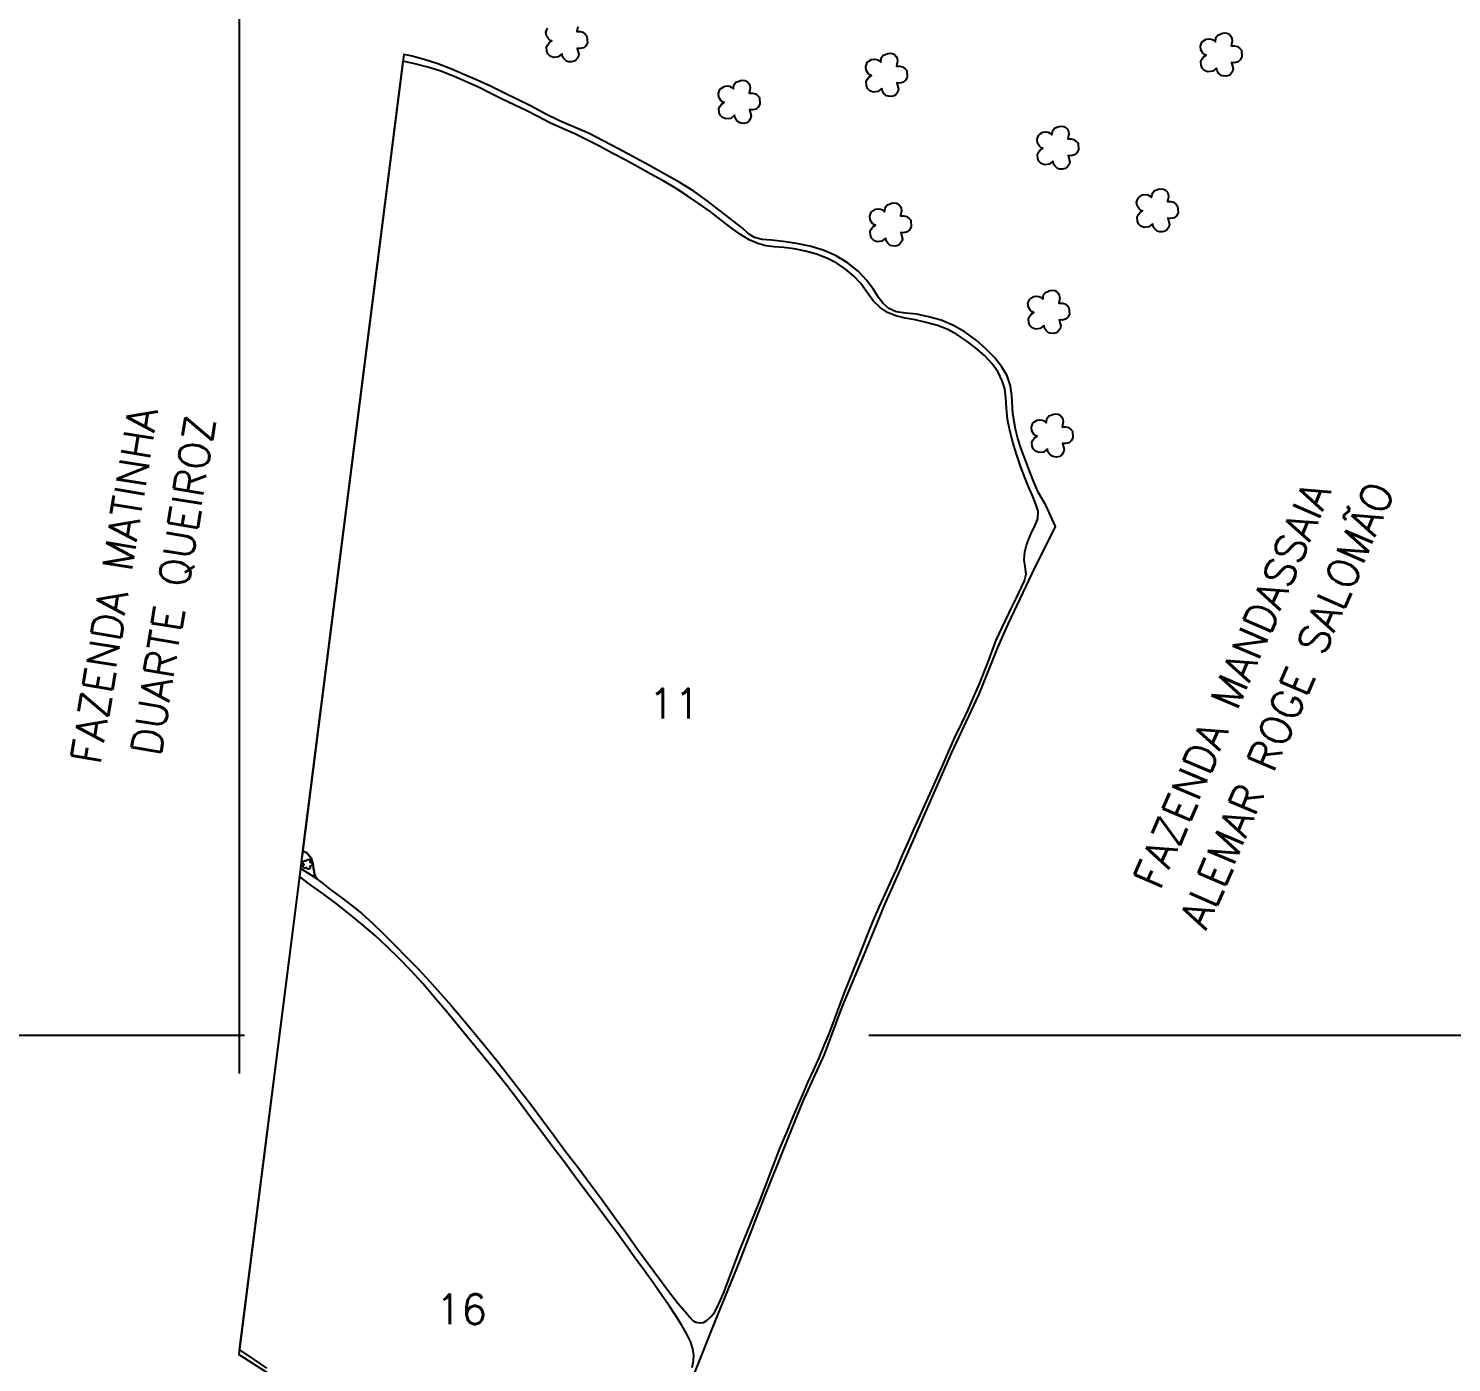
# Model space of a CAD drawing. Extents: x 727942 to 730042, y 7814028 to 7816998.
# Drawn here: x 728559 to 729175, y 7814808 to 7815386 of the extents above; entities that cross this region are included whole.
import ezdxf

# ---------------------------------------------------------------- set-up
doc = ezdxf.new("R2010")
doc.units = 0
doc.header["$MEASUREMENT"] = 0
doc.linetypes.add('CONTINUO', pattern=[0])
for name, color, linetype in [('01140001346', 1, 'Continuous'), ('01140001346011', 5, 'Continuous'), ('01140001346016', 5, 'Continuous'), ('_SIMBOLO ARVORE', 118, 'Continuous'), ('ARVORES', 3, 'Continuous'), ('TEXTO CONFORNTANTES', 7, 'Continuous'), ('TEXTO_NUN_TAL', 7, 'Continuous')]:
    doc.layers.add(name, color=color, linetype=linetype)
doc.styles.add('Simplex', font='simplex.shx')

msp = doc.modelspace()

# ---------------------------------------------------------------- linework, layer by layer
at = {"color": 8}
for p, q in [((728650, 7814933.31), (728650, 7816264.06)), ((728041.6, 7814950), (728652.12, 7814950)), ((728922.79, 7814950), (729941.6, 7814950))]:
    msp.add_line(p, q, dxfattribs=at)
at = {"layer": '01140001346'}
msp.add_lwpolyline([(728847.37, 7814803.72), (728856.73, 7814827.21), (728866.87, 7814852.06), (728877.61, 7814879.77), (728886.69, 7814902.48), (728894.28, 7814921.05), (728903.65, 7814941.63), (728911.48, 7814962.57), (728920.73, 7814984.82), (728929.69, 7815006.71), (728939.24, 7815028.06), (728948.91, 7815050.12), (728958.64, 7815072.25), (728970.67, 7815097.81), (728978.69, 7815118.11), (728983.25, 7815128.18), (728993.63, 7815150.18), (729003.77, 7815170.54), (728999.5, 7815179.81), (728996.21, 7815185.38), (728994.49, 7815189.47), (728992.58, 7815194.24), (728990.68, 7815199.3), (728988.93, 7815204.26), (728987.45, 7815208.74), (728986.39, 7815212.67), (728985.29, 7815219.57), (728984.84, 7815227.19), (728984.25, 7815231.53), (728982.77, 7815235.83), (728980.38, 7815239.96), (728977.25, 7815243.78), (728973.55, 7815247.54), (728969.4, 7815251.35), (728964.63, 7815254.76), (728959.47, 7815257.72), (728954.12, 7815260.01), (728948.73, 7815261.5), (728943.58, 7815262.57), (728938.8, 7815263.08), (728934.72, 7815263.59), (728931.45, 7815265.04), (728929.03, 7815267.22), (728927.02, 7815269.89), (728924.78, 7815273.29), (728921.91, 7815277.16), (728918.29, 7815281.04), (728913.86, 7815284.65), (728908.72, 7815287.82), (728903.07, 7815290.34), (728897.22, 7815292.12), (728891.44, 7815293.27), (728885.75, 7815294.05), (728880.63, 7815294.62), (728876.54, 7815295.04), (728873.28, 7815295.77), (728870.72, 7815297.49), (728867.86, 7815299.96), (728863.61, 7815303.36), (728858.36, 7815307.39), (728852.77, 7815311.69), (728846.92, 7815315.91), (728840.67, 7815319.81), (728827.44, 7815327.26), (728814.32, 7815334.35), (728801.53, 7815340.97), (728788.73, 7815346.49), (728782.52, 7815349.51), (728776.44, 7815352.73), (728764.53, 7815358.55), (728758.77, 7815361.42), (728753.01, 7815364.11), (728747.3, 7815366.55), (728741.64, 7815368.91), (728735.98, 7815371.08), (728730.11, 7815372.99), (728724.31, 7815374.54), (728721.23, 7815375.22), (728649.66, 7814811.56), (728652.04, 7814810.03), (728668.52, 7814799.48)], dxfattribs=at)
at = {"layer": '01140001346011'}
msp.add_lwpolyline([(728720.87, 7815372.36), (728677.38, 7815029.88), (728679.23, 7815029.02), (728681.14, 7815026.8), (728681.99, 7815023.75), (728682.13, 7815022.26), (728682.34, 7815020.98), (728682.57, 7815019.62), (728683.01, 7815018.6), (728683.64, 7815017.81), (728684.25, 7815017.22), (728684.8, 7815016.75), (728686.5, 7815015.45), (728688.65, 7815013.76), (728691.82, 7815011.42), (728695.14, 7815008.92), (728698.78, 7815006.11), (728703.04, 7815002.67), (728707.69, 7814998.56), (728712.5, 7814993.87), (728717.45, 7814988.93), (728722.46, 7814983.82), (728727.61, 7814978.66), (728732.44, 7814973.38), (728737.15, 7814968.1), (728741.86, 7814962.72), (728746.69, 7814957.08), (728751.55, 7814951.16), (728756.53, 7814945.15), (728761.5, 7814938.99), (728766.46, 7814932.7), (728771.41, 7814926.28), (728776.43, 7814919.75), (728781.38, 7814913.09), (728786.39, 7814906.33), (728791.53, 7814899.46), (728796.76, 7814892.55), (728801.97, 7814885.59), (728807.17, 7814878.61), (728812.32, 7814871.55), (728817.38, 7814864.54), (728822.25, 7814857.63), (728827.04, 7814851.11), (728836.16, 7814838.87), (728840.08, 7814833.84), (728843.05, 7814830.27), (728845.22, 7814827.7), (728846.57, 7814826.34), (728847.81, 7814825.61), (728849.38, 7814825.24), (728851.14, 7814825.46), (728852.78, 7814826.4), (728854.38, 7814827.87), (728855.85, 7814829.71), (728857.03, 7814831.9), (728858.35, 7814834.74), (728859.9, 7814838.4), (728863.3, 7814847.21), (728866.77, 7814856.43), (728870.06, 7814864.61), (728875.7, 7814878.42), (728881.53, 7814893.6), (728884.25, 7814900.86), (728887.54, 7814908.54), (728889.59, 7814913.58), (728891.85, 7814918.86), (728894.16, 7814924.29), (728896.4, 7814929.49), (728898.77, 7814934.7), (728901.24, 7814940.09), (728903.53, 7814945.45), (728905.68, 7814950.6), (728907.67, 7814955.93), (728909.78, 7814961.79), (728912.19, 7814968.09), (728914.79, 7814974.59), (728917.36, 7814981.08), (728919.82, 7814987.18), (728922.13, 7814993.12), (728924.59, 7814999.16), (728927.34, 7815005.42), (728930.01, 7815011.46), (728932.54, 7815016.93), (728934.97, 7815022.15), (728937.34, 7815027.7), (728939.85, 7815033.52), (728942.38, 7815039.1), (728944.65, 7815044.27), (728946.96, 7815049.36), (728949.46, 7815054.81), (728954.7, 7815066.76), (728957.31, 7815072.81), (728960.09, 7815079.01), (728963.08, 7815085.29), (728965.84, 7815090.99), (728967.93, 7815095.75), (728970.87, 7815102.37), (728974.4, 7815111.36), (728977.99, 7815121.23), (728984.78, 7815135.5), (728986.83, 7815139.64), (728989.02, 7815144.24), (728990.24, 7815146.92), (728990.99, 7815149.86), (728990.6, 7815153.23), (728990.16, 7815156.11), (728990.43, 7815159.5), (728991.14, 7815162.39), (728992.07, 7815164.82), (728993.47, 7815168.15), (728994.31, 7815169.81), (728995.48, 7815172.39), (728996.1, 7815173.97), (728996.21, 7815177.25), (728995.28, 7815180.22), (728993.62, 7815184.31), (728992.22, 7815187.48), (728990.47, 7815191.79), (728988.56, 7815196.75), (728986.79, 7815201.86), (728985.3, 7815207.05), (728983.98, 7815212.12), (728983, 7815217.04), (728982.49, 7815221.78), (728982.21, 7815226.27), (728981.75, 7815230.26), (728980.69, 7815233.74), (728978.91, 7815237.41), (728976.26, 7815241.08), (728972.94, 7815244.68), (728969.04, 7815248.06), (728964.92, 7815251.13), (728961.03, 7815253.84), (728957.02, 7815255.98), (728952.6, 7815257.67), (728947.72, 7815259.05), (728942.91, 7815260.08), (728938.54, 7815260.9), (728934.53, 7815261.87), (728930.9, 7815263.26), (728927.68, 7815265.44), (728924.77, 7815268.39), (728922.14, 7815272.06), (728919.33, 7815275.84), (728916.19, 7815279.25), (728912.74, 7815282.14), (728908.9, 7815284.71), (728904.64, 7815286.93), (728900.1, 7815288.67), (728895.34, 7815289.95), (728890.52, 7815290.89), (728885.93, 7815291.49), (728881.85, 7815291.77), (728878.24, 7815292.29), (728874.64, 7815293.23), (728870.94, 7815294.77), (728867.21, 7815297.12), (728863.21, 7815300.1), (728858.69, 7815303.47), (728853.97, 7815307.07), (728849.28, 7815310.48), (728844.41, 7815313.77), (728839.3, 7815317.1), (728833.93, 7815320.28), (728828.38, 7815323.35), (728822.75, 7815326.44), (728817.15, 7815329.49), (728811.58, 7815332.45), (728806.05, 7815335.37), (728800.62, 7815338.18), (728795.33, 7815340.72), (728789.96, 7815343.1), (728784.56, 7815345.53), (728779.4, 7815348.27), (728774.31, 7815350.94), (728769.12, 7815353.43), (728763.92, 7815355.89), (728758.95, 7815358.31), (728754.12, 7815360.73), (728748.77, 7815363.19), (728743.01, 7815365.72), (728737.26, 7815367.94), (728731.59, 7815369.71), (728725.98, 7815371.2)], close=True, dxfattribs=at)
at = {"layer": '01140001346016'}
msp.add_lwpolyline([(728846.2, 7814805.94), (728846.75, 7814808.78), (728846.89, 7814811.31), (728846.56, 7814814.04), (728845.55, 7814817.18), (728843.75, 7814820.66), (728841.61, 7814824.34), (728839.12, 7814828.25), (728836.43, 7814832.5), (728833.3, 7814837), (728829.7, 7814842.07), (728825.68, 7814847.7), (728821.59, 7814853.25), (728817.58, 7814858.72), (728813.62, 7814864.37), (728809.31, 7814870.2), (728804.78, 7814876.21), (728800.11, 7814882.37), (728795.51, 7814888.62), (728790.86, 7814894.89), (728786, 7814901.25), (728781.03, 7814907.87), (728775.99, 7814914.64), (728770.95, 7814921.49), (728765.93, 7814928.15), (728760.72, 7814934.6), (728755.44, 7814941.04), (728750.15, 7814947.52), (728744.92, 7814953.94), (728739.81, 7814960.28), (728734.55, 7814966.34), (728729.44, 7814972.33), (728724.34, 7814977.99), (728719.18, 7814983.22), (728714.07, 7814988.35), (728708.75, 7814993.22), (728703.14, 7814997.96), (728697.55, 7815002.59), (728691.97, 7815007.02), (728686.22, 7815011.24), (728680.4, 7815015.46), (728675.97, 7815018.77), (728649.92, 7814813.59), (728650.37, 7814813.29), (728656.15, 7814809.41), (728661.78, 7814805.54)], dxfattribs=at)
at = {"layer": '_SIMBOLO ARVORE', "linetype": 'CONTINUO'}
for points in [[(728789.77, 7815375.47, 0), (728788.16, 7815374.11, 0), (728786.1, 7815373.87, 0), (728784.64, 7815374.44, 0), (728783.6, 7815375.46, 0), (728783.17, 7815376.63, 0), (728783.05, 7815378.36, 0), (728783.61, 7815379.45, 0), (728784.2, 7815380.26, 0), (728785.39, 7815381.06, 0), (728784.63, 7815381.3, 0), (728783.89, 7815381.91, 0), (728783.02, 7815383.29, 0), (728782.86, 7815384.93, 0), (728783.49, 7815386.63, 0)], [(728796.66, 7815387.18, 0), (728796.17, 7815385.09, 0), (728797.64, 7815385.11, 0), (728798.86, 7815384.82, 0), (728800, 7815383.91, 0), (728800.64, 7815383.18, 0), (728800.81, 7815380.3, 0), (728800.1, 7815379, 0), (728799.16, 7815378.14, 0), (728797.68, 7815377.75, 0), (728796.38, 7815377.86, 0), (728797.08, 7815375.17, 0), (728796.76, 7815374.02, 0), (728795.98, 7815372.92, 0), (728795.12, 7815372.24, 0), (728793.9, 7815371.94, 0), (728792.69, 7815372.01, 0), (728791.79, 7815372.27, 0), (728790.75, 7815373.29, 0), (728790.04, 7815374.21, 0), (728789.82, 7815375.6, 0)], [(729073.5, 7815369.32, 0), (729071.88, 7815367.97, 0), (729069.82, 7815367.73, 0), (729068.36, 7815368.3, 0), (729067.32, 7815369.32, 0), (729066.89, 7815370.49, 0), (729066.78, 7815372.22, 0), (729067.34, 7815373.31, 0), (729067.93, 7815374.11, 0), (729069.11, 7815374.92, 0), (729068.36, 7815375.16, 0), (729067.61, 7815375.77, 0), (729066.74, 7815377.15, 0), (729066.58, 7815378.78, 0), (729067.21, 7815380.49, 0), (729067.88, 7815381.1, 0), (729069.08, 7815381.84, 0), (729070.35, 7815382.01, 0), (729071.36, 7815381.86, 0), (729072.16, 7815381.49, 0), (729073.04, 7815380.71, 0), (729073.31, 7815382.21, 0), (729073.53, 7815382.81, 0), (729074.19, 7815383.64, 0), (729075.16, 7815383.99, 0), (729076.12, 7815384.42, 0), (729077.19, 7815384.52, 0), (729078.2, 7815384.37, 0), (729079.02, 7815383.94, 0), (729079.64, 7815383.28, 0), (729080.17, 7815382.22, 0), (729080.38, 7815381.04, 0), (729079.89, 7815378.94, 0), (729081.36, 7815378.97, 0), (729082.58, 7815378.67, 0), (729083.72, 7815377.77, 0), (729084.36, 7815377.04, 0), (729084.53, 7815374.15, 0), (729083.82, 7815372.86, 0), (729082.88, 7815372, 0), (729081.4, 7815371.61, 0), (729080.11, 7815371.72, 0), (729080.8, 7815369.02, 0), (729080.48, 7815367.88, 0), (729079.7, 7815366.78, 0), (729078.84, 7815366.1, 0), (729077.62, 7815365.8, 0), (729076.42, 7815365.87, 0), (729075.51, 7815366.13, 0), (729074.47, 7815367.15, 0), (729073.76, 7815368.07, 0), (729073.55, 7815369.46, 0)], [(728928.41, 7815360.51, 0), (728926.79, 7815359.16, 0), (728924.74, 7815358.92, 0), (728923.27, 7815359.49, 0), (728922.24, 7815360.51, 0), (728921.81, 7815361.68, 0), (728921.69, 7815363.41, 0), (728922.25, 7815364.5, 0), (728922.84, 7815365.3, 0), (728924.02, 7815366.11, 0), (728923.27, 7815366.35, 0), (728922.53, 7815366.96, 0), (728921.66, 7815368.33, 0), (728921.5, 7815369.97, 0), (728922.13, 7815371.68, 0), (728922.79, 7815372.29, 0), (728924, 7815373.03, 0), (728925.26, 7815373.2, 0), (728926.28, 7815373.05, 0), (728927.08, 7815372.68, 0), (728927.96, 7815371.9, 0), (728928.22, 7815373.4, 0), (728928.44, 7815373.99, 0), (728929.1, 7815374.83, 0), (728930.08, 7815375.18, 0), (728931.03, 7815375.61, 0), (728932.1, 7815375.7, 0), (728933.11, 7815375.56, 0), (728933.94, 7815375.12, 0), (728934.55, 7815374.46, 0), (728935.09, 7815373.41, 0), (728935.3, 7815372.23, 0), (728934.81, 7815370.13, 0), (728936.28, 7815370.16, 0), (728937.49, 7815369.86, 0), (728938.64, 7815368.96, 0), (728939.27, 7815368.23, 0), (728939.45, 7815365.34, 0), (728938.74, 7815364.05, 0), (728937.8, 7815363.19, 0), (728936.32, 7815362.79, 0), (728935.02, 7815362.91, 0), (728935.71, 7815360.21, 0), (728935.4, 7815359.06, 0), (728934.62, 7815357.97, 0), (728933.76, 7815357.28, 0), (728932.54, 7815356.98, 0), (728931.33, 7815357.06, 0), (728930.42, 7815357.31, 0), (728929.38, 7815358.34, 0), (728928.68, 7815359.26, 0), (728928.46, 7815360.65, 0)], [(728864.55, 7815348.85, 0), (728862.93, 7815347.49, 0), (728860.87, 7815347.26, 0), (728859.41, 7815347.83, 0), (728858.37, 7815348.85, 0), (728857.94, 7815350.02, 0), (728857.82, 7815351.74, 0), (728858.39, 7815352.83, 0), (728858.98, 7815353.64, 0), (728860.16, 7815354.44, 0), (728859.41, 7815354.68, 0), (728858.66, 7815355.3, 0), (728857.79, 7815356.67, 0), (728857.63, 7815358.31, 0), (728858.26, 7815360.02, 0), (728858.93, 7815360.63, 0), (728860.13, 7815361.37, 0), (728861.4, 7815361.54, 0), (728862.41, 7815361.39, 0), (728863.21, 7815361.02, 0), (728864.09, 7815360.24, 0), (728864.36, 7815361.74, 0), (728864.58, 7815362.33, 0), (728865.23, 7815363.16, 0), (728866.21, 7815363.52, 0), (728867.16, 7815363.95, 0), (728868.24, 7815364.04, 0), (728869.25, 7815363.9, 0), (728870.07, 7815363.46, 0), (728870.69, 7815362.8, 0), (728871.22, 7815361.75, 0), (728871.43, 7815360.57, 0), (728870.94, 7815358.47, 0), (728872.41, 7815358.49, 0), (728873.63, 7815358.2, 0), (728874.77, 7815357.3, 0), (728875.41, 7815356.57, 0), (728875.58, 7815353.68, 0), (728874.87, 7815352.39, 0), (728873.93, 7815351.53, 0), (728872.45, 7815351.13, 0), (728871.16, 7815351.25, 0), (728871.85, 7815348.55, 0), (728871.53, 7815347.4, 0), (728870.75, 7815346.31, 0), (728869.89, 7815345.62, 0), (728868.67, 7815345.32, 0), (728867.47, 7815345.4, 0), (728866.56, 7815345.65, 0), (728865.52, 7815346.67, 0), (728864.81, 7815347.6, 0), (728864.6, 7815348.99, 0)], [(729002.65, 7815328.95, 0), (729001.03, 7815327.59, 0), (728998.98, 7815327.36, 0), (728997.51, 7815327.92, 0), (728996.47, 7815328.94, 0), (728996.04, 7815330.11, 0), (728995.93, 7815331.84, 0), (728996.49, 7815332.93, 0), (728997.08, 7815333.74, 0), (728998.26, 7815334.54, 0), (728997.51, 7815334.78, 0), (728996.77, 7815335.4, 0), (728995.89, 7815336.77, 0), (728995.74, 7815338.41, 0), (728996.37, 7815340.12, 0), (728997.03, 7815340.73, 0), (728998.24, 7815341.46, 0), (728999.5, 7815341.63, 0), (729000.52, 7815341.49, 0), (729001.32, 7815341.12, 0), (729002.2, 7815340.34, 0), (729002.46, 7815341.83, 0), (729002.68, 7815342.43, 0), (729003.34, 7815343.26, 0), (729004.32, 7815343.62, 0), (729005.27, 7815344.04, 0), (729006.34, 7815344.14, 0), (729007.35, 7815344, 0), (729008.18, 7815343.56, 0), (729008.79, 7815342.9, 0), (729009.32, 7815341.84, 0), (729009.53, 7815340.67, 0), (729009.05, 7815338.57, 0), (729010.52, 7815338.59, 0), (729011.73, 7815338.3, 0), (729012.88, 7815337.39, 0), (729013.51, 7815336.67, 0), (729013.68, 7815333.78, 0), (729012.98, 7815332.49, 0), (729012.04, 7815331.63, 0), (729010.56, 7815331.23, 0), (729009.26, 7815331.35, 0), (729009.95, 7815328.65, 0), (729009.63, 7815327.5, 0), (729008.85, 7815326.4, 0), (729008, 7815325.72, 0), (729006.78, 7815325.42, 0), (729005.57, 7815325.49, 0), (729004.66, 7815325.75, 0), (729003.62, 7815326.77, 0), (729002.92, 7815327.69, 0), (729002.7, 7815329.09, 0)], [(729045.84, 7815301.77, 0), (729044.22, 7815300.41, 0), (729042.17, 7815300.17, 0), (729040.7, 7815300.74, 0), (729039.67, 7815301.76, 0), (729039.24, 7815302.93, 0), (729039.12, 7815304.66, 0), (729039.68, 7815305.75, 0), (729040.27, 7815306.56, 0), (729041.45, 7815307.36, 0), (729040.7, 7815307.6, 0), (729039.96, 7815308.21, 0), (729039.09, 7815309.59, 0), (729038.93, 7815311.23, 0), (729039.56, 7815312.93, 0), (729040.22, 7815313.54, 0), (729041.43, 7815314.28, 0), (729042.7, 7815314.45, 0), (729043.71, 7815314.31, 0), (729044.51, 7815313.94, 0), (729045.39, 7815313.15, 0), (729045.65, 7815314.65, 0), (729045.87, 7815315.25, 0), (729046.53, 7815316.08, 0), (729047.51, 7815316.44, 0), (729048.46, 7815316.86, 0), (729049.53, 7815316.96, 0), (729050.55, 7815316.81, 0), (729051.37, 7815316.38, 0), (729051.98, 7815315.72, 0), (729052.52, 7815314.66, 0), (729052.73, 7815313.48, 0), (729052.24, 7815311.39, 0), (729053.71, 7815311.41, 0), (729054.92, 7815311.12, 0), (729056.07, 7815310.21, 0), (729056.7, 7815309.48, 0), (729056.88, 7815306.6, 0), (729056.17, 7815305.3, 0), (729055.23, 7815304.44, 0), (729053.75, 7815304.05, 0), (729052.45, 7815304.16, 0), (729053.14, 7815301.47, 0), (729052.83, 7815300.32, 0), (729052.05, 7815299.22, 0), (729051.19, 7815298.54, 0), (729049.97, 7815298.24, 0), (729048.76, 7815298.31, 0), (729047.85, 7815298.57, 0), (729046.81, 7815299.59, 0), (729046.11, 7815300.51, 0), (729045.89, 7815301.9, 0)], [(728930.1, 7815295.62, 0), (728928.48, 7815294.27, 0), (728926.43, 7815294.03, 0), (728924.96, 7815294.6, 0), (728923.92, 7815295.62, 0), (728923.49, 7815296.79, 0), (728923.38, 7815298.52, 0), (728923.94, 7815299.61, 0), (728924.53, 7815300.41, 0), (728925.71, 7815301.22, 0), (728924.96, 7815301.46, 0), (728924.22, 7815302.07, 0), (728923.34, 7815303.45, 0), (728923.19, 7815305.08, 0), (728923.82, 7815306.79, 0), (728924.48, 7815307.4, 0), (728925.69, 7815308.14, 0), (728926.95, 7815308.31, 0), (728927.97, 7815308.16, 0), (728928.77, 7815307.79, 0), (728929.65, 7815307.01, 0), (728929.91, 7815308.51, 0), (728930.13, 7815309.11, 0), (728930.79, 7815309.94, 0), (728931.76, 7815310.29, 0), (728932.72, 7815310.72, 0), (728933.79, 7815310.82, 0), (728934.8, 7815310.67, 0), (728935.63, 7815310.24, 0), (728936.24, 7815309.57, 0), (728936.77, 7815308.52, 0), (728936.98, 7815307.34, 0), (728936.5, 7815305.24, 0), (728937.97, 7815305.27, 0), (728939.18, 7815304.97, 0), (728940.33, 7815304.07, 0), (728940.96, 7815303.34, 0), (728941.13, 7815300.45, 0), (728940.43, 7815299.16, 0), (728939.49, 7815298.3, 0), (728938.01, 7815297.91, 0), (728936.71, 7815298.02, 0), (728937.4, 7815295.32, 0), (728937.08, 7815294.18, 0), (728936.3, 7815293.08, 0), (728935.45, 7815292.4, 0), (728934.23, 7815292.1, 0), (728933.02, 7815292.17, 0), (728932.11, 7815292.43, 0), (728931.07, 7815293.45, 0), (728930.37, 7815294.37, 0), (728930.15, 7815295.76, 0)], [(728998.72, 7815257.75, 0), (728997.11, 7815256.39, 0), (728995.05, 7815256.16, 0), (728993.59, 7815256.72, 0), (728992.55, 7815257.74, 0), (728992.12, 7815258.92, 0), (728992, 7815260.64, 0), (728992.56, 7815261.73, 0), (728993.16, 7815262.54, 0), (728994.34, 7815263.34, 0), (728993.59, 7815263.58, 0), (728992.84, 7815264.2, 0), (728991.97, 7815265.57, 0), (728991.81, 7815267.21, 0), (728992.44, 7815268.92, 0), (728993.1, 7815269.53, 0), (728994.31, 7815270.27, 0), (728995.58, 7815270.43, 0), (728996.59, 7815270.29, 0), (728997.39, 7815269.92, 0), (728998.27, 7815269.14, 0), (728998.53, 7815270.63, 0), (728998.76, 7815271.23, 0), (728999.41, 7815272.06, 0), (729000.39, 7815272.42, 0), (729001.34, 7815272.84, 0), (729002.42, 7815272.94, 0), (729003.43, 7815272.8, 0), (729004.25, 7815272.36, 0), (729004.86, 7815271.7, 0), (729005.4, 7815270.64, 0), (729005.61, 7815269.47, 0), (729005.12, 7815267.37, 0), (729006.59, 7815267.39, 0), (729007.81, 7815267.1, 0), (729008.95, 7815266.19, 0), (729009.59, 7815265.47, 0), (729009.76, 7815262.58, 0), (729009.05, 7815261.29, 0), (729008.11, 7815260.43, 0), (729006.63, 7815260.03, 0), (729005.33, 7815260.15, 0), (729006.03, 7815257.45, 0), (729005.71, 7815256.3, 0), (729004.93, 7815255.2, 0), (729004.07, 7815254.52, 0), (729002.85, 7815254.22, 0), (729001.64, 7815254.29, 0), (729000.74, 7815254.55, 0), (728999.7, 7815255.57, 0), (728998.99, 7815256.49, 0), (728998.78, 7815257.89, 0)], [(729000.23, 7815204.17, 0), (728998.61, 7815202.81, 0), (728996.55, 7815202.57, 0), (728995.09, 7815203.14, 0), (728994.05, 7815204.16, 0), (728993.62, 7815205.33, 0), (728993.51, 7815207.06, 0), (728994.07, 7815208.15, 0), (728994.66, 7815208.96, 0), (728995.84, 7815209.76, 0), (728995.09, 7815210, 0), (728994.35, 7815210.61, 0), (728993.47, 7815211.99, 0), (728993.31, 7815213.63, 0), (728993.94, 7815215.33, 0), (728994.61, 7815215.94, 0), (728995.81, 7815216.68, 0), (728997.08, 7815216.85, 0), (728998.09, 7815216.71, 0), (728998.89, 7815216.34, 0), (728999.77, 7815215.55, 0), (729000.04, 7815217.05, 0), (729000.26, 7815217.65, 0), (729000.92, 7815218.48, 0), (729001.89, 7815218.84, 0), (729002.85, 7815219.26, 0), (729003.92, 7815219.36, 0), (729004.93, 7815219.21, 0), (729005.76, 7815218.78, 0), (729006.37, 7815218.12, 0), (729006.9, 7815217.06, 0), (729007.11, 7815215.88, 0), (729006.63, 7815213.79, 0), (729008.09, 7815213.81, 0), (729009.31, 7815213.52, 0), (729010.45, 7815212.61, 0), (729011.09, 7815211.88, 0), (729011.26, 7815209, 0), (729010.55, 7815207.71, 0), (729009.61, 7815206.84, 0), (729008.13, 7815206.45, 0), (729006.84, 7815206.56, 0), (729007.53, 7815203.87, 0), (729007.21, 7815202.72, 0), (729006.43, 7815201.62, 0), (729005.57, 7815200.94, 0), (729004.36, 7815200.64, 0), (729003.15, 7815200.71, 0), (729002.24, 7815200.97, 0), (729001.2, 7815201.99, 0), (729000.49, 7815202.91, 0), (729000.28, 7815204.31, 0)], [(728679.04, 7815022.78, 0), (728678.67, 7815022.47, 0), (728678.21, 7815022.42, 0), (728677.88, 7815022.55, 0), (728677.64, 7815022.78, 0), (728677.54, 7815023.04, 0), (728677.52, 7815023.44, 0), (728677.64, 7815023.68, 0), (728677.78, 7815023.87, 0), (728678.05, 7815024.05, 0), (728677.87, 7815024.1, 0), (728677.71, 7815024.24, 0), (728677.51, 7815024.55, 0), (728677.47, 7815024.92, 0), (728677.62, 7815025.31, 0), (728677.77, 7815025.45, 0), (728678.04, 7815025.62, 0), (728678.33, 7815025.66, 0), (728678.56, 7815025.62, 0), (728678.74, 7815025.54, 0), (728678.94, 7815025.36, 0), (728679, 7815025.7, 0), (728679.05, 7815025.84, 0), (728679.2, 7815026.03, 0), (728679.42, 7815026.11, 0), (728679.63, 7815026.2, 0), (728679.88, 7815026.22, 0), (728680.11, 7815026.19, 0), (728680.29, 7815026.09, 0), (728680.43, 7815025.94, 0), (728680.55, 7815025.7, 0), (728680.6, 7815025.44, 0), (728680.49, 7815024.96, 0), (728680.82, 7815024.97, 0), (728681.1, 7815024.9, 0), (728681.36, 7815024.69, 0), (728681.5, 7815024.53, 0), (728681.54, 7815023.88, 0), (728681.38, 7815023.58, 0), (728681.17, 7815023.39, 0), (728680.83, 7815023.3, 0), (728680.54, 7815023.32, 0), (728680.7, 7815022.71, 0), (728680.62, 7815022.45, 0), (728680.45, 7815022.2, 0), (728680.25, 7815022.05, 0), (728679.98, 7815021.98, 0), (728679.7, 7815022, 0), (728679.5, 7815022.06, 0), (728679.26, 7815022.29, 0), (728679.1, 7815022.5, 0), (728679.05, 7815022.81, 0)]]:
    msp.add_polyline3d(points, dxfattribs=at)
at = {"layer": 'ARVORES'}
msp.add_lwpolyline([(728676.43, 7815022.39), (728676.58, 7815022.28), (728683.64, 7815017.81), (728683.01, 7815018.6), (728682.57, 7815019.62), (728682.34, 7815020.98), (728682.13, 7815022.26), (728682, 7815023.66), (728681.64, 7815025.01), (728681.3, 7815026.22), (728681.14, 7815026.8), (728679.23, 7815029.02), (728678.46, 7815029.38), (728677.38, 7815029.88)], close=True, dxfattribs=at)

# ---------------------------------------------------------------- texts
at = {"layer": 'TEXTO CONFORNTANTES', "linetype": 'Continuous', "style": 'Simplex'}
for s, rotation, p in [('FAZENDA MATINHA', 80.73712, (728589.61, 7815066.92, -639.64)), ('DUARTE QUEIROZ', 80.73712, (728615.69, 7815070.5, -639.64)), ('FAZENDA MANDASSAIA', 66.77832, (729049.06, 7815012.43, -639.64)), ('ALEMAR ROGE SALOMÃO', 66.77832, (729069.05, 7814995.15, -639.64))]:
    msp.add_text(s, height=13, rotation=rotation, dxfattribs=at).set_placement(p)
at = {"layer": 'TEXTO_NUN_TAL', "linetype": 'Continuous', "style": 'Simplex'}
for s, p in [('11', (728827.34, 7815087.25, -639.64)), ('16', (728735.04, 7814824.65, -639.64))]:
    msp.add_text(s, height=13, dxfattribs=at).set_placement(p)

doc.saveas('drawing.dxf')
